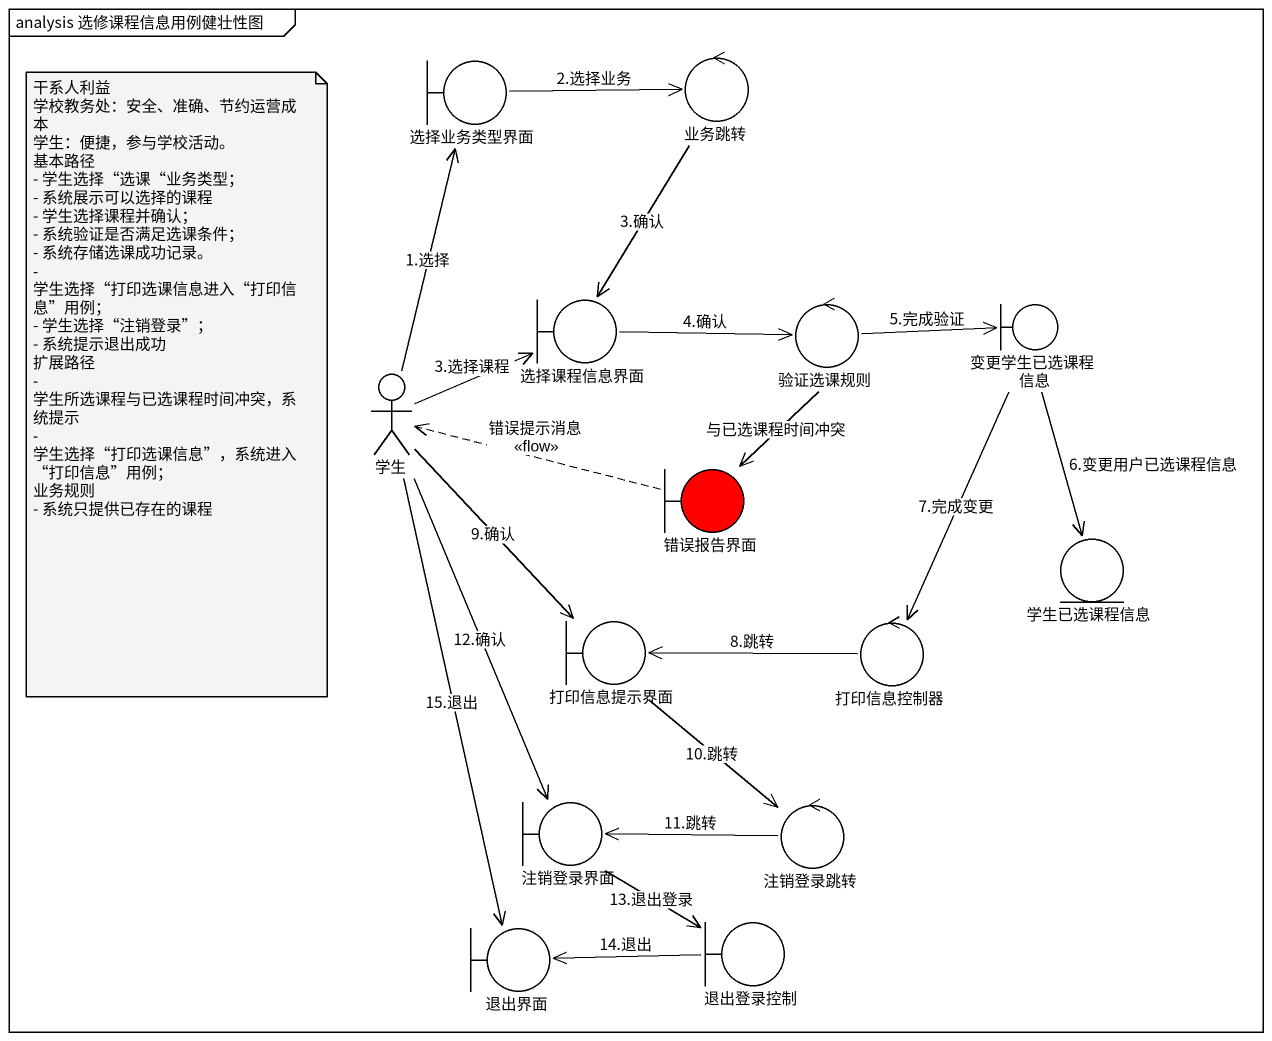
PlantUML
@startuml
mainframe analysis 选修课程信息用例健壮性图
boundary 选择业务类型界面
control 业务跳转
boundary 选择课程信息界面
control 验证选课规则
boundary 变更学生已选课程信息
actor 学生
boundary 错误报告界面 #FF0000
entity 学生已选课程信息
boundary 打印信息提示界面
control 打印信息控制器
boundary 注销登录界面
control 注销登录跳转
boundary 退出界面
boundary 退出登录控制
选择业务类型界面 -right-> 业务跳转 : 2.选择业务
业务跳转 --> 选择课程信息界面 : 3.确认
选择课程信息界面 -right-> 验证选课规则 : 4.确认
验证选课规则 -right-> 变更学生已选课程信息 : 5.完成验证
验证选课规则 --> 错误报告界面 : 与已选课程时间冲突
变更学生已选课程信息 --> 学生已选课程信息 : 6.变更用户已选课程信息
变更学生已选课程信息 --> 打印信息控制器 : 7.完成变更
学生 -up-> 选择业务类型界面 : 1.选择
学生 -right-> 选择课程信息界面 : 3.选择课程
学生 --> 打印信息提示界面 : 9.确认
学生 --> 注销登录界面 : 12.确认
学生 --> 退出界面 : 15.退出
错误报告界面 .left.> 学生 : 错误提示消息\n<<flow>>
打印信息提示界面 --> 注销登录跳转 : 10.跳转
打印信息控制器 -left-> 打印信息提示界面 : 8.跳转
注销登录界面 --> 退出登录控制 : 13.退出登录
注销登录跳转 -left-> 注销登录界面 : 11.跳转
退出登录控制 -left-> 退出界面 : 14.退出
note as N1
  干系人利益
  学校教务处：安全、准确、节约运营成本
  学生：便捷，参与学校活动。
  基本路径
  - 学生选择“选课“业务类型；
  - 系统展示可以选择的课程
  - 学生选择课程并确认；
  - 系统验证是否满足选课条件；
  - 系统存储选课成功记录。
  - 学生选择“打印选课信息进入“打印信息”用例；
  - 学生选择“注销登录”；
  - 系统提示退出成功
  扩展路径
  - 学生所选课程与已选课程时间冲突，系统提示
  - 学生选择“打印选课信息”，系统进入“打印信息”用例；
  业务规则
  - 系统只提供已存在的课程
end note
@enduml
